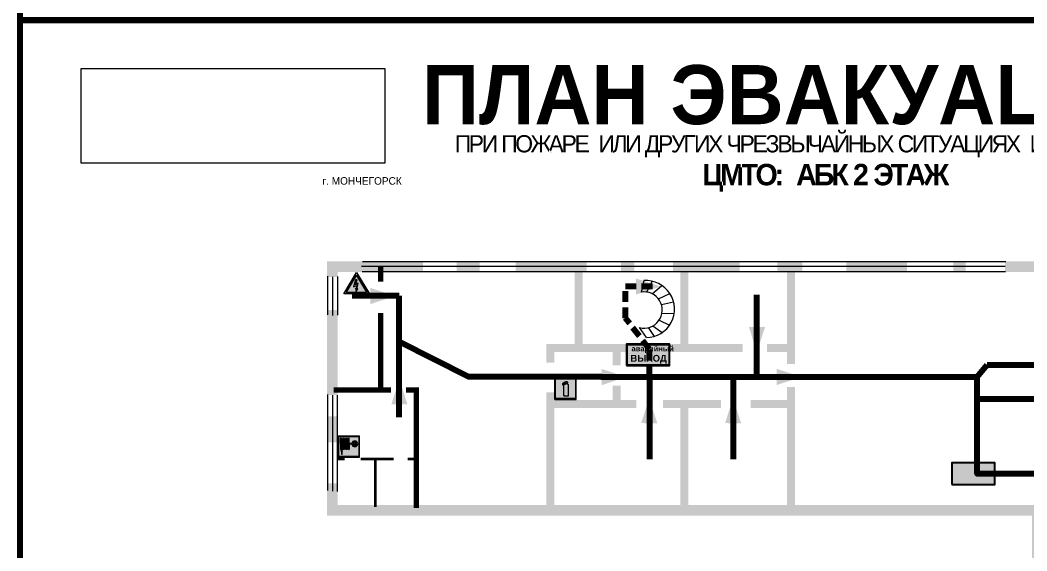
# Model space of a CAD drawing. Header units: millimetres. Extents: x 13810 to 67229, y 12374 to 21950.
# Drawn here: x 39712.7 to 40087.5, y 19284.5 to 19482 of the extents above; entities that cross this region are included whole.
import ezdxf

# ---------------------------------------------------------------- set-up
doc = ezdxf.new("R2010")
doc.units = ezdxf.units.MM
doc.linetypes.add('{ Wide Dash }', pattern=[12, 4, -2, 4, -2])
doc.layers.add('План_Штампы', color=7, linetype='Continuous')
doc.styles.add('обычный', font='arial.ttf')
picture_1 = doc.add_image_def('image1.jpg', size_in_pixel=(337, 105))

# ---------------------------------------------------------------- blocks, each defined once
blk = doc.blocks.new('A$C41C009D9')
at = {"true_color": 0xffffff}
blk.add_hatch(color=7, dxfattribs=at).paths.add_polyline_path([(0, 8), (-16, 8), (-16, 0), (0, 0)])
h = blk.add_hatch(color=126)
h.dxf.hatch_style = 1
h.paths.add_polyline_path([(-15.8, 7.8), (-15.8, 0.2), (-0.2, 0.2), (-0.2, 7.8)])
at = {"color": 126}
for points in [[(-16, 0), (0, 0), (0, 8), (-16, 8)], [(-16, 0), (0, 0), (0, 8), (-16, 8)], [(-15.8, 7.8), (-0.2, 7.8), (-0.2, 0.2), (-15.8, 0.2)]]:
    blk.add_lwpolyline(points, close=True, dxfattribs=at)
at = {"color": 7, "true_color": 0xffffff, "insert": (-15.8, 7.3), "char_height": 2.5, "width": 15.5999, "attachment_point": 1, "style": 'обычный'}
blk.add_mtext('\\pi1.6133;{\\fArial|b1|i0|c204|p34;\\H0.8x;\\W0.8;аварийный\\H1.25x;\\W1;\\P\\pi1.2327;ВЫХОД}', dxfattribs=at)
blk = doc.blocks.new('A$C37112FD5')
at = {"true_color": 0xf5f5ff}
h = blk.add_hatch(color=7, dxfattribs=at)
h.dxf.hatch_style = 1
h.paths.add_polyline_path([(12.8, -7.4), (0, -7.4), (0, -20.2), (12.8, -20.2)])
h.paths.add_polyline_path([(12.29, -7.91), (12.29, -19.69), (0.51, -19.69), (0.51, -7.91)], flags=16)
h.paths.add_polyline_path([(4.98, -9.04, -0.42597), (5.17, -9.22), (5.17, -12.25), (5.17, -15.29, -0.432244), (4.98, -15.47), (4.83, -15.47, -0.42597), (4.64, -15.29), (4.64, -12.25), (4.64, -9.22, -0.432244), (4.83, -9.04)], flags=0)
h.paths.add_polyline_path([(4.28, -9.22), (4.28, -12.25), (4.28, -15.29, -0.432244), (4.09, -15.47), (3.94, -15.47, -0.42597), (3.75, -15.29), (3.75, -12.25), (3.75, -9.22, -0.432244), (3.94, -9.04), (4.09, -9.04, -0.42597)], flags=0)
h.paths.add_polyline_path([(5.72, -9.04), (5.87, -9.04, -0.42597), (6.06, -9.22), (6.06, -12.25), (6.06, -15.29, -0.432244), (5.87, -15.47), (5.72, -15.47, -0.42597), (5.53, -15.29), (5.53, -12.25), (5.53, -9.22, -0.432244)], flags=0)
h.paths.add_polyline_path([(6.42, -8.9), (6.5, -8.9, -0.42597), (6.69, -9.08), (6.69, -12.03), (8.21, -12.03, -15.824349), (8.21, -12.47), (6.69, -12.47), (6.69, -15.42, -0.432244), (6.5, -15.6), (6.42, -15.6)], flags=0)
h.paths.add_polyline_path([(3.39, -9.22), (3.39, -12.25), (3.39, -15.29, -0.432244), (3.2, -15.47), (3.05, -15.47, -0.42597), (2.85, -15.29), (2.85, -12.25), (2.85, -9.22, -0.432244), (3.05, -9.04), (3.2, -9.04, -0.42597)], flags=0)
h.paths.add_polyline_path([(2.5, -9.22), (2.5, -16.71), (1.96, -16.71), (1.96, -9.22, -0.432244), (2.15, -9.04), (2.31, -9.04, -0.42597)], flags=0)
h.paths.add_polyline_path([(1.61, -8.9), (1.61, -15.6), (1.57, -15.6, -0.42597), (1.37, -15.42), (1.37, -12.03), (1.37, -9.09, -0.432244), (1.57, -8.9)], flags=0)
h.paths.add_polyline_path([(9.76, -10.81), (9.76, -12.03), (8.49, -12.03, -0.336371)], flags=0)
h.paths.add_polyline_path([(8.49, -12.47), (9.76, -12.47), (9.76, -13.7, -0.336371)], flags=0)
h.paths.add_polyline_path([(10.11, -10.81, -0.336371), (11.38, -12.03), (10.11, -12.03)], flags=0)
h.paths.add_polyline_path([(10.11, -12.47), (11.38, -12.47, -0.336371), (10.11, -13.7)], flags=0)
h.paths.add_polyline_path([(2.5, -16.84), (2.5, -17.05), (1.97, -17.05), (1.97, -16.84)], flags=0)
h.paths.add_polyline_path([(2.5, -17.24, -0.033778), (2.24, -18.6, -0.033778), (1.97, -17.24)], flags=0)
h = blk.add_hatch(color=242)
h.dxf.hatch_style = 1
h.paths.add_polyline_path([(12.29, -7.91), (0.51, -7.91), (0.51, -19.69), (12.29, -19.69)])
h.paths.add_polyline_path([(6.42, -15.6), (6.42, -8.9), (6.5, -8.9, -0.42597), (6.69, -9.08), (6.69, -12.03), (8.21, -12.03, -15.824349), (8.21, -12.47), (6.69, -12.47), (6.69, -15.42, -0.432244), (6.5, -15.6)], flags=16)
h.paths.add_polyline_path([(5.87, -15.47), (5.72, -15.47, -0.42597), (5.53, -15.29), (5.53, -12.25), (5.53, -9.22, -0.432244), (5.72, -9.04), (5.87, -9.04, -0.42597), (6.06, -9.22), (6.06, -12.25), (6.06, -15.29, -0.432244)], flags=16)
h.paths.add_polyline_path([(4.98, -15.47), (4.83, -15.47, -0.42597), (4.64, -15.29), (4.64, -12.25), (4.64, -9.22, -0.432244), (4.83, -9.04), (4.98, -9.04, -0.42597), (5.17, -9.22), (5.17, -12.25), (5.17, -15.29, -0.432244)], flags=16)
h.paths.add_polyline_path([(4.09, -15.47), (3.94, -15.47, -0.42597), (3.75, -15.29), (3.75, -12.25), (3.75, -9.22, -0.432244), (3.94, -9.04), (4.09, -9.04, -0.42597), (4.28, -9.22), (4.28, -12.25), (4.28, -15.29, -0.432244)], flags=16)
h.paths.add_polyline_path([(3.2, -15.47), (3.05, -15.47, -0.42597), (2.85, -15.29), (2.85, -12.25), (2.85, -9.22, -0.432244), (3.05, -9.04), (3.2, -9.04, -0.42597), (3.39, -9.22), (3.39, -12.25), (3.39, -15.29, -0.432244)], flags=16)
h.paths.add_polyline_path([(2.5, -17.05), (1.97, -17.05), (1.97, -16.84), (2.5, -16.84)], flags=16)
h.paths.add_polyline_path([(2.5, -17.24, -0.033778), (2.24, -18.6, -0.033778), (1.97, -17.24)], flags=16)
h.paths.add_polyline_path([(2.5, -16.71), (1.96, -16.71), (1.96, -9.22, -0.432244), (2.15, -9.04), (2.31, -9.04, -0.42597), (2.5, -9.22)], flags=16)
h.paths.add_polyline_path([(1.61, -15.6), (1.57, -15.6, -0.42597), (1.37, -15.42), (1.37, -12.03), (1.37, -9.09, -0.432244), (1.57, -8.9), (1.61, -8.9)], flags=16)
h.paths.add_polyline_path([(8.49, -12.47), (9.76, -12.47), (9.76, -13.7, -0.336371)], flags=0)
h.paths.add_polyline_path([(10.11, -13.7), (10.11, -12.47), (11.38, -12.47, -0.336371)], flags=0)
h.paths.add_polyline_path([(8.49, -12.03, -0.336371), (9.76, -10.81), (9.76, -12.03)], flags=0)
h.paths.add_polyline_path([(10.11, -12.03), (10.11, -10.81, -0.336371), (11.38, -12.03)], flags=0)
h = blk.add_hatch(color=7, dxfattribs=at)
h.dxf.hatch_style = 1
h.paths.add_polyline_path([(1.61, -8.9), (1.57, -8.9, 0.432244), (1.37, -9.09), (1.37, -12.03), (1.37, -15.42, 0.42597), (1.57, -15.6), (1.61, -15.6)])
h.paths.add_polyline_path([(2.5, -9.22, 0.42597), (2.31, -9.04), (2.15, -9.04, 0.432244), (1.96, -9.22), (1.96, -16.71), (2.5, -16.71)])
h.paths.add_polyline_path([(2.5, -16.84), (1.97, -16.84), (1.97, -17.05), (2.5, -17.05)])
h.paths.add_polyline_path([(2.5, -17.24), (1.97, -17.24, 0.033778), (2.24, -18.6, 0.033778)])
h.paths.add_polyline_path([(3.39, -12.25), (3.39, -9.22, 0.42597), (3.2, -9.04), (3.05, -9.04, 0.432244), (2.85, -9.22), (2.85, -12.25), (2.85, -15.29, 0.42597), (3.05, -15.47), (3.2, -15.47, 0.432244), (3.39, -15.29)])
h.paths.add_polyline_path([(4.28, -12.25), (4.28, -9.22, 0.42597), (4.09, -9.04), (3.94, -9.04, 0.432244), (3.75, -9.22), (3.75, -12.25), (3.75, -15.29, 0.42597), (3.94, -15.47), (4.09, -15.47, 0.432244), (4.28, -15.29)])
h.paths.add_polyline_path([(5.17, -12.25), (5.17, -9.22, 0.42597), (4.98, -9.04), (4.83, -9.04, 0.432244), (4.64, -9.22), (4.64, -12.25), (4.64, -15.29, 0.42597), (4.83, -15.47), (4.98, -15.47, 0.432244), (5.17, -15.29)])
h.paths.add_polyline_path([(6.06, -12.25), (6.06, -9.22, 0.42597), (5.87, -9.04), (5.72, -9.04, 0.432244), (5.53, -9.22), (5.53, -12.25), (5.53, -15.29, 0.42597), (5.72, -15.47), (5.87, -15.47, 0.432244), (6.06, -15.29)])
h.paths.add_polyline_path([(6.69, -12.47), (8.21, -12.47, 15.824349), (8.21, -12.03), (6.69, -12.03), (6.69, -9.08, 0.42597), (6.5, -8.9), (6.42, -8.9), (6.42, -15.6), (6.5, -15.6, 0.432244), (6.69, -15.42)])
h.paths.add_polyline_path([(8.49, -12.47), (9.76, -12.47), (9.76, -13.7, -0.336371)], flags=16)
h.paths.add_polyline_path([(8.49, -12.03, -0.336371), (9.76, -10.81), (9.76, -12.03)], flags=16)
h.paths.add_polyline_path([(10.11, -12.47), (11.38, -12.47, -0.336371), (10.11, -13.7)], flags=16)
h.paths.add_polyline_path([(10.11, -12.03), (10.11, -10.81, -0.336371), (11.38, -12.03)], flags=16)
h = blk.add_hatch(color=242)
h.dxf.hatch_style = 1
h.paths.add_polyline_path([(9.76, -10.81, 0.336371), (8.49, -12.03), (9.76, -12.03)])
h.paths.add_polyline_path([(10.11, -10.81), (10.11, -12.03), (11.38, -12.03, 0.336371)])
h.paths.add_polyline_path([(11.38, -12.47), (10.11, -12.47), (10.11, -13.7, 0.336371)])
h.paths.add_polyline_path([(9.76, -12.47), (8.49, -12.47, 0.336371), (9.76, -13.7)])
at = {"color": 242, "lineweight": 5}
for p, q in [((0, -20.2), (0, -7.4)), ((0, -7.4), (12.8, -7.4)), ((1.37, -12.03), (1.37, -9.08)), ((1.57, -8.9), (1.61, -8.9)), ((1.61, -8.9), (1.61, -15.6)), ((1.96, -16.71), (1.96, -9.22)), ((2.15, -9.04), (2.31, -9.04)), ((2.5, -16.71), (2.5, -9.22)), ((2.85, -12.25), (2.85, -9.22)), ((3.05, -9.04), (3.2, -9.04)), ((3.39, -12.25), (3.39, -9.22)), ((3.75, -12.25), (3.75, -9.22)), ((3.94, -9.04), (4.09, -9.04)), ((4.28, -12.25), (4.28, -9.22)), ((4.64, -12.25), (4.64, -9.22)), ((4.83, -9.04), (4.98, -9.04)), ((5.17, -12.25), (5.17, -9.22)), ((5.53, -12.25), (5.53, -9.22)), ((5.72, -9.04), (5.87, -9.04)), ((6.06, -12.25), (6.06, -9.22)), ((6.42, -8.9), (6.42, -15.6)), ((6.5, -8.9), (6.42, -8.9)), ((6.69, -12.03), (6.69, -9.08)), ((9.76, -10.81), (9.76, -12.03)), ((10.11, -10.81), (10.11, -12.03)), ((12.8, -20.2), (12.8, -7.4)), ((1.37, -12.03), (1.37, -15.42)), ((1.57, -15.6), (1.61, -15.6)), ((1.96, -16.71), (2.5, -16.71)), ((1.97, -16.84), (2.5, -16.84)), ((1.97, -17.05), (1.97, -16.84)), ((2.5, -17.05), (1.97, -17.05)), ((1.97, -17.24), (2.5, -17.24)), ((2.5, -16.84), (2.5, -17.05)), ((2.85, -12.25), (2.85, -15.29)), ((3.05, -15.47), (3.2, -15.47)), ((3.39, -12.25), (3.39, -15.29)), ((3.75, -12.25), (3.75, -15.29)), ((3.94, -15.47), (4.09, -15.47)), ((4.28, -12.25), (4.28, -15.29)), ((4.64, -12.25), (4.64, -15.29)), ((4.83, -15.47), (4.98, -15.47)), ((5.17, -12.25), (5.17, -15.29)), ((5.53, -12.25), (5.53, -15.29)), ((5.72, -15.47), (5.87, -15.47)), ((6.06, -12.25), (6.06, -15.29)), ((6.42, -15.6), (6.5, -15.6)), ((8.21, -12.03), (6.69, -12.03)), ((8.21, -12.47), (6.69, -12.47)), ((6.69, -12.47), (6.69, -15.42)), ((9.76, -12.03), (8.49, -12.03)), ((9.76, -12.47), (8.49, -12.47)), ((9.76, -12.47), (9.76, -13.7)), ((11.38, -12.03), (10.11, -12.03)), ((11.38, -12.47), (10.11, -12.47)), ((10.11, -12.47), (10.11, -13.7)), ((0, -20.2), (12.8, -20.2))]:
    blk.add_line(p, q, dxfattribs=at)
blk.add_lwpolyline([(0.51, -7.91), (12.29, -7.91), (12.29, -19.69), (0.51, -19.69)], close=True, dxfattribs=at)
for centre, radius, start, end in [((1.56, -9.09), 0.182, 87.10267, 180.60715), ((2.15, -9.22), 0.182, 87.10267, 180.60715), ((2.32, -9.22), 0.182, 359.39285, 92.89733), ((3.04, -9.22), 0.182, 87.10267, 180.60715), ((3.21, -9.22), 0.182, 359.39285, 92.89733), ((3.93, -9.22), 0.182, 87.10267, 180.60715), ((4.1, -9.22), 0.182, 359.39285, 92.89733), ((4.82, -9.22), 0.182, 87.10267, 180.60715), ((4.99, -9.22), 0.182, 359.39285, 92.89733), ((5.71, -9.22), 0.182, 87.10267, 180.60715), ((5.88, -9.22), 0.182, 359.39285, 92.89733), ((6.51, -9.09), 0.182, 359.39285, 92.89733), ((9.93, -12.25), 1.74, 187.23185, 172.76815), ((9.93, -12.25), 1.46, 96.99266, 171.35851), ((9.93, -12.25), 1.46, 8.64149, 83.00734), ((1.56, -15.42), 0.182, 179.39285, 272.89733), ((12.17, -15.98), 10.27, 187.04098, 194.7793), ((-7.7, -15.98), 10.27, 345.2207, 352.95902), ((3.04, -15.29), 0.182, 179.39285, 272.89733), ((3.21, -15.29), 0.182, 267.10267, 0.60715), ((3.93, -15.29), 0.182, 179.39285, 272.89733), ((4.1, -15.29), 0.182, 267.10267, 0.60715), ((4.82, -15.29), 0.182, 179.39285, 272.89733), ((4.99, -15.29), 0.182, 267.10267, 0.60715), ((5.71, -15.29), 0.182, 179.39285, 272.89733), ((5.88, -15.29), 0.182, 267.10267, 0.60715), ((6.51, -15.42), 0.182, 267.10267, 0.60715), ((9.93, -12.25), 1.46, 188.64149, 263.00734), ((9.93, -12.25), 1.46, 276.99266, 351.35851)]:
    blk.add_arc(centre, radius, start, end, dxfattribs=at)
blk = doc.blocks.new('A$C3E6D3DDE')
at = {"lineweight": 5}
h = blk.add_hatch(color=40, dxfattribs=at)
h.paths.add_polyline_path([(24.1, 1.45), (16.46, -11.35), (31.74, -11.35)])
h.paths.add_polyline_path([(24.09, -0.46), (30.03, -10.41), (18.14, -10.41)], flags=16)
h.paths.add_polyline_path([(24.54, -3.08), (23.41, -6.02), (25.13, -5.01), (24.33, -8.5), (24.82, -8.27), (23.79, -9.86), (23.4, -8.04), (23.8, -8.43), (24.04, -6.29), (22.39, -7.25), (23.44, -3.08)], flags=0)
h = blk.add_hatch(color=256, dxfattribs=at)
h.paths.add_polyline_path([(24.37, 0.03, 0.567511), (23.82, 0.03), (17.59, -10.4, 0.582454), (17.86, -10.88), (30.32, -10.88, 0.582149), (30.6, -10.4)])
h.paths.add_polyline_path([(24.09, -0.46), (18.14, -10.41), (30.03, -10.41)], flags=16)
h.paths.add_polyline_path([(24.54, -3.08), (23.41, -6.02), (25.13, -5.01), (24.33, -8.5), (24.82, -8.27), (23.79, -9.86), (23.4, -8.04), (23.8, -8.43), (24.04, -6.29), (22.39, -7.25), (23.44, -3.08)], flags=0)
h = blk.add_hatch(color=40, dxfattribs=at)
h.paths.add_polyline_path([(24.09, -0.46), (18.14, -10.41), (30.03, -10.41)])
h.paths.add_polyline_path([(24.82, -8.27), (23.79, -9.86), (23.4, -8.04), (23.8, -8.43), (24.04, -6.29), (22.39, -7.25), (23.44, -3.08), (24.54, -3.08), (23.41, -6.02), (25.13, -5.01), (24.33, -8.5)], flags=16)
at = {"color": 40, "lineweight": 5}
for p, q in [((16.46, -11.35), (24.1, 1.45)), ((24.1, 1.45), (31.74, -11.35))]:
    blk.add_line(p, q, dxfattribs=at)
at = {"lineweight": 5}
for p, q in [((17.59, -10.4), (23.82, 0.03)), ((24.37, 0.03), (30.6, -10.4)), ((18.14, -10.41), (24.09, -0.46)), ((23.44, -3.08), (22.39, -7.25)), ((23.41, -6.02), (24.54, -3.08)), ((25.13, -5.01), (23.41, -6.02)), ((24.54, -3.08), (23.44, -3.08)), ((24.09, -0.46), (30.03, -10.41)), ((24.33, -8.5), (25.13, -5.01)), ((17.86, -10.88), (30.32, -10.88)), ((18.14, -10.41), (30.03, -10.41)), ((22.39, -7.25), (24.04, -6.29)), ((23.8, -8.43), (23.4, -8.04)), ((23.4, -8.04), (23.79, -9.86)), ((23.79, -9.86), (24.82, -8.27)), ((24.04, -6.29), (23.8, -8.43)), ((24.82, -8.27), (24.33, -8.5))]:
    blk.add_line(p, q, dxfattribs=at)
at = {"color": 50, "lineweight": 5}
blk.add_line((31.74, -11.35), (16.46, -11.35), dxfattribs=at)
blk = doc.blocks.new('A$C3AD82952')
at = {"true_color": 0xf5f5ff}
h = blk.add_hatch(color=7, dxfattribs=at)
h.dxf.hatch_style = 1
h.paths.add_polyline_path([(8.21, 8.73, 0.414214), (7.89, 9.05), (7.22, 9.05), (7.22, 9.92), (7.59, 9.92, 1), (7.57, 10.36), (7.22, 10.36), (7.22, 10.6), (6.43, 10.6), (6.43, 10.36), (6.01, 10.36), (4.74, 9.59), (4.74, 8.69), (4.98, 8.73), (4.98, 9.26), (6.12, 9.91), (6.43, 9.91), (6.43, 9.05), (5.76, 9.05, 0.414214), (5.44, 8.73), (5.44, 2.2), (8.21, 2.2)], flags=0)
h.paths.add_polyline_path([(12.8, 12.8), (0, 12.8), (0, 0), (12.8, 0)])
h.paths.add_polyline_path([(0.51, 12.29), (12.29, 12.29), (12.29, 0.51), (0.51, 0.51)], flags=16)
h.paths.add_polyline_path([(4.74, 9.59), (6.01, 10.36), (6.43, 10.36), (6.43, 10.6), (7.22, 10.6), (7.22, 10.36), (7.59, 10.36, -0.94586), (7.59, 9.92), (7.22, 9.92), (7.22, 9.05), (7.89, 9.05, -0.414214), (8.21, 8.73), (8.21, 2.2), (5.44, 2.2), (5.44, 8.73, -0.414214), (5.76, 9.05), (6.43, 9.05), (6.43, 9.91), (6.12, 9.91), (4.98, 9.26), (4.98, 8.73), (4.74, 8.69)], flags=0)
h = blk.add_hatch(color=242)
h.dxf.hatch_style = 1
h.paths.add_polyline_path([(12.29, 12.29), (0.51, 12.29), (0.51, 0.51), (12.29, 0.51)])
h.paths.add_polyline_path([(4.74, 8.69), (4.74, 9.59), (6.01, 10.36), (6.43, 10.36), (6.43, 10.6), (7.22, 10.6), (7.22, 10.36), (7.59, 10.36, -0.94586), (7.59, 9.92), (7.22, 9.92), (7.22, 9.05), (7.89, 9.05, -0.414214), (8.21, 8.73), (8.21, 2.2), (5.44, 2.2), (5.44, 8.73, -0.414214), (5.76, 9.05), (6.43, 9.05), (6.43, 9.91), (6.12, 9.91), (4.98, 9.26), (4.98, 8.73)], flags=16)
h = blk.add_hatch(color=7, dxfattribs=at)
h.dxf.hatch_style = 1
h.paths.add_polyline_path([(8.21, 8.73, 0.414214), (7.89, 9.05), (7.22, 9.05), (7.22, 9.92), (7.59, 9.92, 1), (7.57, 10.36), (7.22, 10.36), (7.22, 10.6), (6.43, 10.6), (6.43, 10.36), (6.01, 10.36), (4.74, 9.59), (4.74, 8.69), (4.98, 8.73), (4.98, 9.26), (6.12, 9.91), (6.43, 9.91), (6.43, 9.05), (5.76, 9.05, 0.414214), (5.44, 8.73), (5.44, 2.2), (8.21, 2.2)])
at = {"color": 242, "lineweight": 5}
for p, q in [((0, 0), (0, 12.8)), ((0, 12.8), (12.8, 12.8)), ((12.8, 0), (12.8, 12.8)), ((6.01, 10.36), (4.74, 9.59)), ((4.74, 9.59), (4.74, 8.69)), ((4.74, 8.69), (4.98, 8.73)), ((4.98, 9.26), (6.12, 9.91)), ((4.98, 8.73), (4.98, 9.26)), ((5.44, 2.2), (5.44, 8.73)), ((5.76, 9.05), (6.43, 9.05)), ((6.01, 10.36), (6.43, 10.36)), ((6.12, 9.91), (6.43, 9.91)), ((7.22, 10.6), (6.43, 10.6)), ((6.43, 10.6), (6.43, 10.36)), ((6.43, 9.91), (6.43, 9.05)), ((7.22, 10.36), (7.22, 10.6)), ((7.59, 10.36), (7.22, 10.36)), ((7.22, 9.05), (7.22, 9.92)), ((7.59, 9.92), (7.22, 9.92)), ((7.89, 9.05), (7.22, 9.05)), ((8.21, 2.2), (8.21, 8.73)), ((0, 0), (12.8, 0)), ((5.44, 2.2), (8.21, 2.2))]:
    blk.add_line(p, q, dxfattribs=at)
blk.add_lwpolyline([(0.51, 12.29), (12.29, 12.29), (12.29, 0.51), (0.51, 0.51)], close=True, dxfattribs=at)
for centre, radius, start, end in [((5.76, 8.73), 0.32, 90, 180), ((7.58, 10.14), 0.223, 273.18746, 86.81254), ((7.89, 8.73), 0.32, 0, 90)]:
    blk.add_arc(centre, radius, start, end, dxfattribs=at)
blk = doc.blocks.new('A$C32E8229D')
at = {"true_color": 0xffffff}
blk.add_hatch(color=7, dxfattribs=at).paths.add_polyline_path([(0, 0), (0, -8), (16, -8), (16, 0)])
h = blk.add_hatch(color=126)
h.paths.add_polyline_path([(0.2, -0.2), (15.8, -0.2), (15.8, -7.8), (0.2, -7.8)])
h.paths.add_polyline_path([(13.49, -2.05), (12.08, -2.05), (11.37, -2.63, 0.162397), (11.29, -2.84), (11.29, -3.63), (10.35, -3.63), (10.35, -4.05), (11.68, -4.05), (11.68, -3.48), (12.26, -4.28), (11.29, -5.1), (11.29, -6.78), (11.85, -6.78), (11.85, -5.44), (12.8, -4.64), (12.8, -5.94), (14.46, -5.94), (14.46, -5.39), (13.45, -5.39), (13.45, -3.97), (12.46, -2.59), (13.15, -2.59), (13.69, -3.34), (14.18, -3)], flags=16)
h.paths.add_polyline_path([(10.74, -1.82, 1), (11.8, -1.82, 1)], flags=16)
h.paths.add_polyline_path([(9.39, -3.59), (5.99, -3.59), (6.56, -3.03), (5.91, -3.03), (5.1, -3.83), (5.91, -4.64), (6.56, -4.64), (5.99, -4.09), (9.39, -4.09)], flags=16)
h.paths.add_polyline_path([(4.29, -1.08), (1.72, -1.08), (1.72, -6.6), (4.29, -6.6)], flags=16)
at = {"color": 126}
blk.add_lwpolyline([(16, -8), (0, -8), (0, 0), (16, 0)], close=True, dxfattribs=at)

msp = doc.modelspace()

# ---------------------------------------------------------------- linework, layer by layer
at = {"lineweight": 0}
msp.add_line((39944.93, 19385.04), (39943.94, 19380.8), dxfattribs=at)
at = {"color": 2, "lineweight": 100}
for points in [[(39712.67, 19876.99), (40312.67, 19876.99), (40312.67, 19481.99), (39712.67, 19481.99)], [(39712.67, 19481.99), (40312.67, 19481.99), (40312.67, 19086.99), (39712.67, 19086.99)]]:
    msp.add_lwpolyline(points, close=True, dxfattribs=at)
at = {"lineweight": 0}
for points, const_width in [([(39862.66, 19390.26), (39828.95, 19390.26), (39828.95, 19386.44)], 4), ([(39883.76, 19390.26), (39875.26, 19390.26)], 4), ([(39923.58, 19390.26), (39897.24, 19390.26)], 4), ([(39941.41, 19390.26), (39936.44, 19390.26)], 4), ([(39980.59, 19390.26), (39955.74, 19390.26)], 4), ([(40003.98, 19390.26), (39994.62, 19390.26)], 4), ([(40042.86, 19390.26), (40020.35, 19390.26)], 4), ([(40064.79, 19390.26), (40060.11, 19390.26)], 4), ([(40140.32, 19375.03), (40134.27, 19375.03), (40134.27, 19390.26), (40079.41, 19390.26)], 4), ([(39846.96, 19384.72), (39846.96, 19390.41)], 2), ([(39999.69, 19389.89), (39999.69, 19354.06)], 3), ([(39828.95, 19374.16), (39828.95, 19368.84)], 4), ([(39846.96, 19344.31), (39846.96, 19372.95)], 2), ([(39828.95, 19368.84), (39828.95, 19342.45)], 4), ([(39941.64, 19359.95), (39910.11, 19359.95), (39910.11, 19354.55)], 3), ([(39934.85, 19359.95), (39934.85, 19353.5)], 3), ([(39981.72, 19359.95), (39950.87, 19359.95)], 3), ([(39999.69, 19359.95), (39990.81, 19359.95)], 3), ([(39934.85, 19339.18), (39934.85, 19346.01)], 3), ([(39850.74, 19344.31), (39829.47, 19344.31)], 2), ([(39860.25, 19300.41), (39860.25, 19344.31), (39856.33, 19344.31)], 2), ([(39910.11, 19343.45), (39910.11, 19301.28), (39910.11, 19339.18), (39942.13, 19339.18)], 3), ([(39999.69, 19345.48), (39999.69, 19301.07)], 3), ([(39952.05, 19339.18), (39973.66, 19339.18)], 3), ([(39960.02, 19339.18), (39960.02, 19300.38)], 3), ([(39984.69, 19339.18), (39999.69, 19339.18)], 3), ([(39828.95, 19334.53), (39828.95, 19324.84)], 4), ([(39830.71, 19318.62), (39833.55, 19318.62)], 1), ([(39843.47, 19318.62), (39839.45, 19318.62)], 1), ([(39851.73, 19318.62), (39843.47, 19318.62)], 1), ([(39859.87, 19318.62), (39856.96, 19318.62)], 1), ([(39828.95, 19309.58), (39828.95, 19299.55), (40091.49, 19299.55), (40091.49, 19173.88), (40105.45, 19173.88)], 4)]:
    msp.add_lwpolyline(points, dxfattribs=dict(at, const_width=const_width))
for points in [[(40079.73, 19392.08), (39840.14, 19392.08)], [(40079.41, 19390.26), (39839.82, 19390.26)], [(40079.6, 19388.37), (39840.01, 19388.37)], [(39827.07, 19386.69), (39827.07, 19372.31)], [(39828.95, 19386.44), (39828.95, 19372.06)], [(39830.9, 19386.63), (39830.9, 19372.25)], [(39946.02, 19380.8), (39948.03, 19384.82)], [(39948, 19380.18), (39951.65, 19383.27)], [(39950.38, 19378.22), (39954.58, 19380.32)], [(39951.46, 19376.11), (39955.99, 19377.18)], [(39950.63, 19370.38), (39954.5, 19368.5)], [(39951.66, 19373), (39956.2, 19372.78)], [(39945.86, 19363.86), (39943.29, 19367.58)], [(39948.86, 19364.31), (39946.6, 19367.56)], [(39948.31, 19368.23), (39951.71, 19365.7)], [(39827.12, 19342.69), (39827.12, 19306.93)], [(39828.95, 19342.45), (39828.95, 19306.69)], [(39830.71, 19342.4), (39830.71, 19306.64)]]:
    msp.add_lwpolyline(points, dxfattribs=at)
at = {"lineweight": 100}
for points, const_width in [([(39960.02, 19359.95), (39960.02, 19390.69)], 3), ([(39920.6, 19359.95), (39920.6, 19389.79)], 3), ([(39844.94, 19318.62), (39844.94, 19300.78)], 1)]:
    msp.add_lwpolyline(points, dxfattribs=dict(at, const_width=const_width))
at = {"color": 126, "linetype": '{ Wide Dash }', "lineweight": 100, "true_color": 0x008754}
msp.add_lwpolyline([(39946.98, 19349.29), (39946.98, 19359.59), (39938.09, 19371.1), (39938.09, 19383.04), (39948.47, 19383.04)], dxfattribs=at)
at = {"color": 126, "lineweight": 100, "true_color": 0x008754}
for points in [[(39853.77, 19379.45), (39836.29, 19379.45)], [(39853.77, 19334.28), (39853.77, 19379.45)], [(39987.04, 19349.29), (39987.04, 19379.78)], [(39929.25, 19349.29), (39879.6, 19349.29), (39853.77, 19362.32)], [(40068.99, 19349.29), (40072.75, 19353.75)], [(40072.75, 19353.75), (40111.3, 19353.75)], [(39928.89, 19349.29), (40068.99, 19349.29)], [(39946.98, 19349.29), (39946.98, 19318.55)], [(39978.21, 19349.29), (39978.21, 19318.55)], [(40143.54, 19313.17), (40068.99, 19313.17), (40068.99, 19349.29)], [(40111.3, 19324.8), (40111.3, 19340.88), (40068.99, 19340.88)]]:
    msp.add_lwpolyline(points, dxfattribs=at)
at = {"lineweight": 0}
for centre, radius, start, end in [((39945.73, 19374.46), 10.61, 270.72, 94.3064), ((39945, 19374.12), 6.76, 255.3995, 99.046)]:
    msp.add_arc(centre, radius, start, end, dxfattribs=at)
at = {"layer": 'План_Штампы', "color": 126, "true_color": 0x008754}
for points in [[(39941.95, 19379.85), (39941.97, 19385.86), (39951.19, 19382.88)], [(39843.09, 19376.31), (39843.1, 19382.32), (39852.32, 19379.34)], [(39984.02, 19367.76), (39990.03, 19367.75), (39987.05, 19358.53)], [(39929.24, 19346.17), (39929.25, 19352.18), (39938.47, 19349.2)], [(39994.41, 19346.2), (39994.42, 19352.21), (40003.64, 19349.23)], [(39856.9, 19338.96), (39850.89, 19338.97), (39853.86, 19348.19)], [(39949.93, 19332), (39943.92, 19332.01), (39946.9, 19341.23)], [(39981.16, 19332), (39975.15, 19332.01), (39978.13, 19341.23)]]:
    msp.add_solid(points, dxfattribs=at)

# ---------------------------------------------------------------- block references
for name, p, xscale, yscale, zscale in [('A$C3E6D3DDE', (39822.87, 19387.22), 0.625, 0.625, 0.625), ('A$C3AD82952', (39911.73, 19340.81), 0.625, 0.625, 0.625), ('A$C37112FD5', (39831.07, 19331.96), 0.6249984004534781, 0.6249984004534781, 0.6249984004534781)]:
    msp.add_blockref(name, p, dxfattribs=dict(xscale=xscale, yscale=yscale, zscale=zscale))
msp.add_blockref('A$C41C009D9', (39954.52, 19353.45))
at = {"layer": 'План_Штампы', "color": 126, "true_color": 0x008754, "xscale": -1}
msp.add_blockref('A$C32E8229D', (40075.6, 19317.21), dxfattribs=at)

# ---------------------------------------------------------------- texts
at = {"lineweight": 0, "style": 'обычный'}
for s, insert, char_height, width, attachment_point in [('{\\fProxima Nova Rg|b1|i0|c204|p2;ПЛАН ЭВАКУАЦИИ}', (39862.39, 19465.26), 22, 493.8901, 1), ('\\pi-8.4,l8.4,t8.4;{\\fProxima Nova Rg|b0|i0|c204|p2;г. МОНЧЕГОРСК\\H1.1997x; }', (39840, 19422.14), 2.8, 126.6484, 5)]:
    msp.add_mtext(s, dxfattribs=dict(at, insert=insert, char_height=char_height, width=width, attachment_point=attachment_point))
at = {"color": 0, "lineweight": 0, "insert": (40011.94, 19439.36), "char_height": 8, "width": 449.2158, "attachment_point": 5, "style": 'обычный'}
msp.add_mtext('{\\fArial Black|b1|i0|c204|p34;\\H2x;\\T0.85;  \\fArial Narrow|b0|i0|c204|p34;\\H0.8x;\\W0.9;\\P\\fProxima Nova Rg|b0|i0|c204|p2;\\H0.5x;\\W1;\\C256;ПРИ ПОЖАРЕ  ИЛИ ДРУГИХ ЧРЕЗВЫЧАЙНЫХ СИТУАЦИЯХ  ИЗ ПОМЕЩЕНИЙ \\fProxima Nova Rg|b1|i0|c204|p2;\\H1.25x;\\PЦМТО:  АБК 2 ЭТАЖ }', dxfattribs=at)

# ---------------------------------------------------------------- pictures from other files: only their frames are drawn
at = {"color": 7, "lineweight": 0, "true_color": 0xf5f5ff}
image = msp.add_image(picture_1, insert=(39735.38, 19428.78), size_in_units=(113.11, 35.24), dxfattribs=at)
image.dxf.flags = 7

doc.saveas('drawing.dxf')
